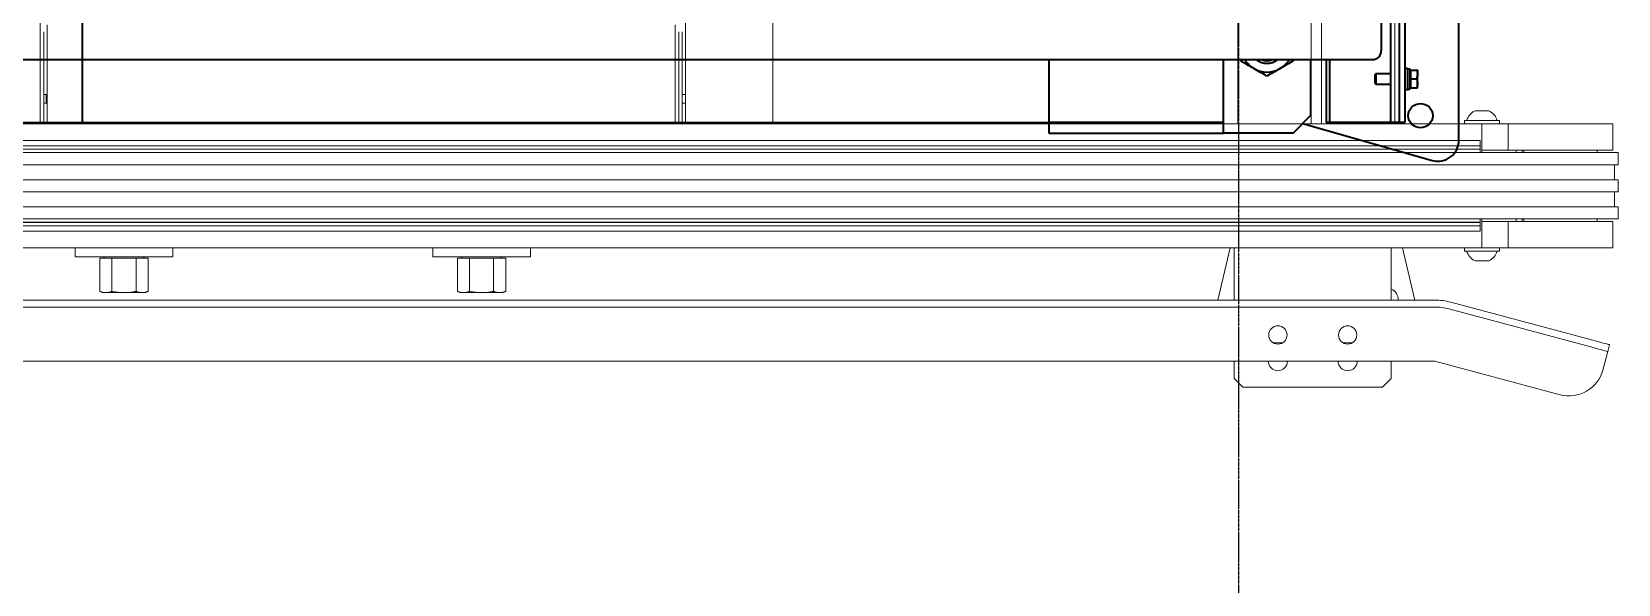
# Model space of a CAD drawing. Header units: millimetres. Extents: x 2509 to 128734, y 2492 to 91667.
# Drawn here: x 75528 to 76437, y 55690 to 56006 of the extents above; entities that cross this region are included whole.
import ezdxf
from ezdxf.enums import TextEntityAlignment as Align

# ---------------------------------------------------------------- set-up
doc = ezdxf.new("R2010")
doc.units = ezdxf.units.MM
doc.linetypes.add('CENTER', pattern=[50.8, 31.75, -6.35, 6.35, -6.35])
doc.linetypes.add('DOTE', pattern=[2.42, 2, -0.2, 0.02, -0.2])
for name, color, linetype in [('7标注层', 4, 'Continuous'), ('AXIS_TEXT', 7, 'Continuous'), ('DOTE', 1, 'DOTE'), ('SSH_输送系统', 7, 'Continuous')]:
    doc.layers.add(name, color=color, linetype=linetype)
doc.layers.add('SR-输送线', color=7, linetype='Continuous', lineweight=35)
doc.styles.add('COMPLEX', font='COMPLEX')
doc.styles.add('宋体', font='', dxfattribs={"width": 0.8, "height": 4})
doc.styles.get('宋体').set_extended_font_data('SimSun')

# ---------------------------------------------------------------- blocks, each defined once
blk = doc.blocks.new('12号建筑底图')
at = {"layer": 'DOTE'}
blk.add_line((85448.67, -305572.44), (85448.67, -255872.44), dxfattribs=at)
at = {"layer": 'AXIS_TEXT', "style": 'COMPLEX', "width": 0.736842}
blk.add_attdef('N', text='', height=900, dxfattribs=at).set_placement((122812.32, -249273.29), (123412.32, -249273.29), align=Align.FIT)
blk = doc.blocks.new('*U220')
at = {"layer": 'SSH_输送系统', "lineweight": 15}
for p, q in [((22887.83, 6527.6), (22887.83, 7585.6)), ((22929.83, 6527.6), (22929.83, 7585.6)), ((22935.83, 7585.6), (22935.83, 6527.6)), ((22977.83, 7585.6), (22977.83, 6527.6)), ((23244.33, 7585.6), (23244.33, 6527.6)), ((23294.33, 7585.6), (23294.33, 6527.6)), ((23664.33, 6555.4), (23664.33, 7577.54)), ((23296.33, 6528.4), (23296.33, 6580.4)), ((23298.33, 6528.4), (23298.33, 6580.4)), ((23300.33, 6580.4), (23300.33, 6584.4)), ((23300.33, 6528.4), (23300.33, 6580.4)), ((23660.33, 6584.4), (23660.33, 6580.4)), ((23660.33, 6580.4), (23660.33, 6528.4)), ((23662.33, 6580.4), (23662.33, 6528.4)), ((23664.33, 6580.4), (23664.33, 6528.4)), ((23660.63, 6541.86), (23660.63, 6544.15)), ((23660.63, 6539.65), (23660.63, 6541.86)), ((23660.88, 6544.4), (23660.88, 6541.86)), ((23660.88, 6541.86), (23660.88, 6539.4)), ((22833.9, 6535.1), (22841.76, 6535.1)), ((22792.83, 6527.6), (22762.83, 6527.6)), ((22822.83, 6527.6), (22792.83, 6527.6)), ((22837.83, 6527.6), (22822.83, 6527.6)), ((22822.83, 6512.6), (22822.83, 6527.6)), ((22847.83, 6529.6), (22827.83, 6529.6)), ((22837.83, 6527.6), (25281.57, 6527.6)), ((22837.83, 6512.6), (22837.83, 6527.6)), ((23296.33, 6528.4), (23298.33, 6528.4)), ((23660.33, 6528.4), (23300.33, 6528.4)), ((23664.33, 6528.4), (23662.33, 6528.4)), ((23664.33, 6527.6), (23664.33, 6528.4)), ((22762.83, 6512.6), (22792.83, 6512.6)), ((22792.83, 6512.6), (22822.83, 6512.6)), ((22814.83, 6511.1), (22814.83, 6512.6)), ((22818.29, 6512.6), (22818.29, 6511.1)), ((22822.83, 6512.6), (22837.83, 6512.6)), ((22837.83, 6511.1), (22837.83, 6512.6)), ((22838.83, 6517.88), (22838.83, 6518.06)), ((22838.83, 6515.15), (22838.83, 6517.88)), ((22838.83, 6515.09), (22838.83, 6515.15)), ((22838.83, 6515.09), (25280.57, 6515.09)), ((22838.83, 6515.09), (22838.83, 6513.09)), ((22838.83, 6513.01), (22838.83, 6513.09)), ((22838.83, 6513.09), (25280.57, 6513.09)), ((22838.83, 6511.1), (22838.83, 6513.01)), ((22838.83, 6513.01), (25280.57, 6513.01)), ((22759.7, 6511.1), (22792.83, 6511.1)), ((22759.7, 6504.1), (22792.83, 6504.1)), ((22792.83, 6511.1), (25326.57, 6511.1)), ((22792.83, 6504.1), (25326.57, 6504.1)), ((22759.7, 6495.6), (22792.83, 6495.6)), ((22759.7, 6495.6), (22792.83, 6495.6)), ((22792.83, 6495.6), (25326.57, 6495.6)), ((22792.83, 6495.6), (25326.57, 6495.6)), ((22759.7, 6488.6), (22792.83, 6488.6)), ((22759.7, 6488.6), (22792.83, 6488.6)), ((22792.83, 6488.6), (25326.57, 6488.6)), ((22792.83, 6488.6), (25326.57, 6488.6)), ((22759.7, 6480.1), (22792.83, 6480.1)), ((22792.83, 6480.1), (25326.57, 6480.1)), ((22759.7, 6473.1), (22792.83, 6473.1)), ((22762.83, 6471.6), (22792.83, 6471.6)), ((22792.83, 6473.1), (25326.57, 6473.1)), ((22792.83, 6471.6), (22822.83, 6471.6)), ((22814.83, 6471.6), (22814.83, 6473.1)), ((22818.29, 6473.1), (22818.29, 6471.6)), ((22837.83, 6471.6), (22822.83, 6471.6)), ((22822.83, 6456.6), (22822.83, 6471.6)), ((22837.83, 6471.6), (22837.83, 6473.1)), ((22837.83, 6456.6), (22837.83, 6471.6)), ((22838.83, 6471.19), (22838.83, 6473.1)), ((22838.83, 6471.11), (22838.83, 6471.19)), ((22838.83, 6471.19), (25280.57, 6471.19)), ((22838.83, 6471.11), (25280.57, 6471.11)), ((22838.83, 6471.11), (22838.83, 6469.11)), ((22838.83, 6469.05), (22838.83, 6469.11)), ((22838.83, 6469.11), (25280.57, 6469.11)), ((22838.83, 6466.31), (22838.83, 6469.05)), ((22838.83, 6466.13), (22838.83, 6466.31)), ((22792.83, 6456.6), (22762.83, 6456.6)), ((22822.83, 6456.6), (22792.83, 6456.6)), ((22837.83, 6456.6), (22822.83, 6456.6)), ((22847.83, 6454.6), (22827.83, 6454.6)), ((22841.76, 6449.1), (22833.9, 6449.1)), ((22837.83, 6456.6), (22889.83, 6456.6)), ((22883.47, 6456.6), (22876.4, 6426.6)), ((22889.83, 6436.1), (22889.83, 6456.6)), ((22979.83, 6456.6), (22889.83, 6456.6)), ((22979.83, 6456.6), (23464.83, 6456.6)), ((22979.83, 6436.1), (22979.83, 6456.6)), ((22989.25, 6426.6), (22982.18, 6456.6)), ((23439.33, 6451.4), (23383.33, 6451.4)), ((23397.47, 6450.6), (23404.4, 6450.6)), ((23397.47, 6450.6), (23397.47, 6431.58)), ((23404.4, 6450.6), (23418.25, 6450.6)), ((23404.4, 6450.6), (23404.4, 6431.58)), ((23418.25, 6450.6), (23425.18, 6450.6)), ((23418.25, 6450.6), (23418.25, 6431.58)), ((23425.18, 6450.6), (23425.18, 6431.58)), ((23464.83, 6456.6), (25139.57, 6456.6)), ((23644.33, 6451.4), (23588.33, 6451.4)), ((23602.47, 6450.6), (23609.4, 6450.6)), ((23602.47, 6450.6), (23602.47, 6431.58)), ((23609.4, 6450.6), (23623.25, 6450.6)), ((23609.4, 6450.6), (23609.4, 6431.58)), ((23623.25, 6450.6), (23630.18, 6450.6)), ((23623.25, 6450.6), (23623.25, 6431.58)), ((23630.18, 6450.6), (23630.18, 6431.58)), ((22889.83, 6426.6), (22889.83, 6436.1)), ((22979.83, 6426.6), (22979.83, 6436.1)), ((23399.33, 6430.9), (23400.93, 6430.9)), ((23400.93, 6430.9), (23411.33, 6430.9)), ((23411.33, 6430.9), (23421.72, 6430.9)), ((23421.72, 6430.9), (23423.33, 6430.9)), ((23604.33, 6430.9), (23605.93, 6430.9)), ((23605.93, 6430.9), (23616.33, 6430.9)), ((23616.33, 6430.9), (23626.72, 6430.9)), ((23626.72, 6430.9), (23628.33, 6430.9)), ((22774.33, 6403.59), (22855.77, 6425.41)), ((22775.37, 6399.72), (22856.8, 6421.54)), ((22864.83, 6426.6), (25364.7, 6426.6)), ((22864.83, 6422.6), (25364.7, 6422.6)), ((22765.71, 6397.13), (22764.67, 6401)), ((22768.55, 6386.51), (22766.48, 6394.24)), ((22912.12, 6402.1), (22917.53, 6402.1)), ((22952.12, 6402.1), (22957.53, 6402.1)), ((22793.05, 6372.37), (22864.83, 6391.6)), ((22864.83, 6391.6), (25364.7, 6391.6)), ((22889.83, 6381.6), (22889.83, 6391.6)), ((22979.83, 6381.6), (22979.83, 6391.6)), ((22889.83, 6381.6), (22894.83, 6376.6)), ((22974.83, 6376.6), (22894.83, 6376.6)), ((22974.83, 6376.6), (22979.83, 6381.6))]:
    blk.add_line(p, q, dxfattribs=at)
at = {"layer": 'SSH_输送系统', "lineweight": 15, "flags": 128}
for points in [[(22764.67, 6401), (22764.86, 6401.05), (22765.41, 6401.19), (22766.3, 6401.43), (22767.5, 6401.76), (22768.96, 6402.15), (22770.63, 6402.6), (22772.45, 6403.08), (22774.33, 6403.59)], [(22775.37, 6399.72), (22773.48, 6399.22), (22771.67, 6398.73), (22770, 6398.28), (22768.54, 6397.89), (22767.33, 6397.57), (22766.44, 6397.33), (22765.89, 6397.18), (22765.71, 6397.13)], [(22766.48, 6394.24), (22766.33, 6394.8), (22766.19, 6395.35), (22766.05, 6395.85), (22765.93, 6396.29), (22765.84, 6396.65), (22765.77, 6396.91), (22765.72, 6397.08), (22765.71, 6397.13)]]:
    blk.add_lwpolyline(points, dxfattribs=at)
at = {"layer": 'SSH_输送系统', "lineweight": 15}
for centre in [(22914.83, 6406.6), (22954.83, 6406.6)]:
    blk.add_circle(centre, 5.25, dxfattribs=at)
for centre, radius, start, end in [((22837.83, 6526.79), 9.19, 115.32087, 162.21883), ((22837.83, 6526.79), 9.19, 17.78117, 64.67913), ((22837.83, 6457.41), 9.19, 197.78117, 244.67913), ((22837.83, 6457.41), 9.19, 295.32087, 342.21883), ((22892.83, 6426.6), 7, 115.37693, 180), ((22864.83, 6391.6), 35, 90, 105), ((22864.83, 6391.6), 31, 90, 105), ((22787.87, 6391.69), 20, 195, 285), ((22914.83, 6391.6), 5.5, 180, 0), ((22954.83, 6391.6), 5.5, 180, 0)]:
    blk.add_arc(centre, radius, start, end, dxfattribs=at)
for points in [[(23296.33, 6544.4), (23294.33, 6544.4)], [(23294.33, 6539.4), (23296.33, 6539.4)], [(23660.88, 6544.4), (23660.63, 6544.15)], [(23660.63, 6539.65), (23660.88, 6539.4)], [(23662.33, 6544.4), (23660.88, 6544.4)], [(23660.88, 6539.4), (23662.33, 6539.4)], [(22762.83, 6527.6), (22762.83, 6512.6)], [(22827.83, 6529.6), (22827.83, 6527.6)], [(22847.83, 6527.6), (22847.83, 6529.6)], [(23506.83, 6528.4), (23506.83, 6527.6)], [(23571.83, 6527.6), (23571.83, 6528.4)], [(22771.83, 6512.6), (22771.83, 6511.1)], [(22813.83, 6511.1), (22813.83, 6512.6)], [(25280.57, 6518.06), (22838.83, 6518.06)], [(22759.7, 6511.1), (22759.7, 6504.1)], [(22761.92, 6504.1), (22761.92, 6495.6)], [(22759.7, 6495.6), (22759.7, 6488.6)], [(22759.7, 6495.6), (22759.7, 6488.6)], [(22761.92, 6488.6), (22761.92, 6480.1)], [(22759.7, 6480.1), (22759.7, 6473.1)], [(22762.83, 6471.6), (22762.83, 6456.6)], [(22771.83, 6473.1), (22771.83, 6471.6)], [(22813.83, 6471.6), (22813.83, 6473.1)], [(22838.83, 6466.13), (25280.57, 6466.13)], [(22827.83, 6456.6), (22827.83, 6454.6)], [(22847.83, 6454.6), (22847.83, 6456.6)], [(23383.33, 6456.4), (23383.33, 6451.4)], [(23400.33, 6451.4), (23399.53, 6450.6)], [(23423.13, 6450.6), (23422.33, 6451.4)], [(23439.33, 6451.4), (23439.33, 6456.4)], [(23588.33, 6456.4), (23588.33, 6451.4)], [(23605.33, 6451.4), (23604.53, 6450.6)], [(23628.13, 6450.6), (23627.33, 6451.4)], [(23644.33, 6451.4), (23644.33, 6456.4)], [(23397.47, 6431.58), (23399.33, 6430.9)], [(23423.33, 6430.9), (23425.18, 6431.58)], [(23602.47, 6431.58), (23604.33, 6430.9)], [(23628.33, 6430.9), (23630.18, 6431.58)]]:
    blk.add_open_spline(points, degree=1, dxfattribs=at)
for points, knots in [([(23400.93, 6430.9), (23400.36, 6430.94), (23399.19, 6431), (23398.05, 6431.39), (23397.47, 6431.58)], [0, 0, 0, 0, 0.497777, 1, 1, 1, 1]), ([(23404.4, 6431.58), (23403.83, 6431.39), (23402.68, 6431.01), (23401.52, 6430.94), (23400.93, 6430.9)], [0, 0, 0, 0, 0.4981128, 1, 1, 1, 1]), ([(23411.33, 6430.9), (23409.59, 6430.98), (23407.27, 6431.08), (23404.98, 6431.48), (23404.4, 6431.58)], [0, 0, 0, 0, 0.746929, 1, 1, 1, 1]), ([(23418.25, 6431.58), (23418.19, 6431.57), (23417.02, 6431.36), (23414.72, 6431.01), (23412.46, 6430.94), (23411.33, 6430.9)], [0, 0, 0, 0, 0.02696, 0.511709, 1, 1, 1, 1]), ([(23421.72, 6430.9), (23421.14, 6430.94), (23419.98, 6431), (23418.83, 6431.39), (23418.25, 6431.58)], [0, 0, 0, 0, 0.497775, 1, 1, 1, 1]), ([(23425.18, 6431.58), (23424.61, 6431.39), (23423.46, 6431.01), (23422.3, 6430.94), (23421.72, 6430.9)], [0, 0, 0, 0, 0.4981128, 1, 1, 1, 1]), ([(23605.93, 6430.9), (23605.36, 6430.94), (23604.19, 6431), (23603.05, 6431.39), (23602.47, 6431.58)], [0, 0, 0, 0, 0.4977858, 1, 1, 1, 1]), ([(23609.4, 6431.58), (23608.83, 6431.39), (23607.68, 6431.01), (23606.52, 6430.94), (23605.93, 6430.9)], [0, 0, 0, 0, 0.4981128, 1, 1, 1, 1]), ([(23616.33, 6430.9), (23614.59, 6430.98), (23612.27, 6431.08), (23609.98, 6431.48), (23609.4, 6431.58)], [0, 0, 0, 0, 0.746929, 1, 1, 1, 1]), ([(23623.25, 6431.58), (23623.19, 6431.57), (23622.02, 6431.36), (23619.72, 6431.01), (23617.46, 6430.94), (23616.33, 6430.9)], [0, 0, 0, 0, 0.026977, 0.511709, 1, 1, 1, 1]), ([(23626.72, 6430.9), (23626.14, 6430.94), (23624.98, 6431), (23623.83, 6431.39), (23623.25, 6431.58)], [0, 0, 0, 0, 0.497784, 1, 1, 1, 1]), ([(23630.18, 6431.58), (23629.61, 6431.39), (23628.46, 6431.01), (23627.3, 6430.94), (23626.72, 6430.9)], [0, 0, 0, 0, 0.4981128, 1, 1, 1, 1])]:
    blk.add_open_spline(points, degree=3, knots=knots, dxfattribs=at)
at = {"layer": 'SSH_输送系统', "style": '宋体'}
blk.add_attdef('NO.', text='', height=100, dxfattribs=at).set_placement((23613.19, 7009.55), align=Align.CENTER)
blk = doc.blocks.new('非常规移栽机')
at = {"color": 2, "linetype": 'Continuous', "lineweight": 35}
for p, q in [((6138.75, -10622.86), (6064.6, -10601.68)), ((6049.3, -10613.21), (6049.3, -10721.4))]:
    blk.add_line(p, q, dxfattribs=at)
at = {"color": 4, "linetype": 'Continuous', "lineweight": 35}
for p, q in [((6144.3, -10617.31), (6134.3, -10627.31)), ((6144.3, -10617.31), (6184.3, -10617.31)), ((6184.3, -10617.31), (6184.3, -10623.31)), ((6284.3, -10617.31), (6184.3, -10617.31)), ((6184.3, -10617.31), (6184.3, -10659.41)), ((6284.3, -10623.31), (6284.3, -10617.31)), ((6080.3, -10686.86), (6080.3, -10623.31)), ((6080.3, -10623.31), (6083.3, -10623.31)), ((6083.3, -10623.31), (6088.3, -10623.31)), ((6083.3, -10623.31), (6083.3, -11573.31)), ((6088.3, -10623.31), (6088.3, -11573.31)), ((6088.3, -10623.31), (6092.3, -10623.31)), ((6092.3, -10623.31), (6123.3, -10623.31)), ((6123.3, -10623.31), (6125.3, -10623.31)), ((6123.3, -10623.31), (6123.3, -10659.41)), ((6125.3, -10659.41), (6125.3, -10623.31)), ((6134.3, -10659.41), (6134.3, -10627.31)), ((6184.3, -10623.31), (6284.3, -10623.31)), ((6194.3, -10623.31), (6274.3, -10623.31)), ((7442.3, -10623.31), (6284.3, -10623.31)), ((6284.3, -10633.31), (6284.3, -10623.31)), ((6284.3, -10659.41), (6284.3, -10633.31)), ((6073.03, -10643.31), (6073.03, -10645.81)), ((6073.03, -10645.81), (6073.03, -10650.81)), ((6076.9, -10643.31), (6073.47, -10643.31)), ((6076.9, -10648.31), (6073.47, -10648.31)), ((6077.4, -10643.31), (6076.9, -10643.31)), ((6076.9, -10643.31), (6076.9, -10645.81)), ((6076.9, -10645.81), (6076.9, -10648.31)), ((6076.9, -10648.31), (6076.9, -10650.81)), ((6078.7, -10642.41), (6077.4, -10642.41)), ((6077.4, -10654.2), (6077.4, -10642.41)), ((6080.3, -10642.31), (6078.7, -10642.31)), ((6078.7, -10654.31), (6078.7, -10642.31)), ((6096.85, -10645.31), (6088.3, -10645.31)), ((6097.4, -10645.86), (6096.85, -10645.31)), ((6096.85, -10651.31), (6096.85, -10645.31)), ((6097.4, -10650.75), (6097.4, -10645.86)), ((6073.47, -10653.31), (6073.03, -10650.81)), ((6073.03, -10653.31), (6073.03, -10650.81)), ((6076.9, -10653.31), (6073.47, -10653.31)), ((6076.9, -10650.81), (6076.9, -10653.31)), ((6076.9, -10653.31), (6077.4, -10653.31)), ((6078.7, -10654.2), (6077.4, -10654.2)), ((6078.7, -10654.31), (6080.3, -10654.31)), ((6088.3, -10651.31), (6096.85, -10651.31)), ((6096.85, -10651.31), (6097.4, -10650.75)), ((6144.3, -10659.41), (6144.3, -10658.65)), ((6174.3, -10659.41), (6174.3, -10658.65)), ((6093.8, -10730.41), (6093.8, -10664.41)), ((7377.3, -10659.41), (6098.8, -10659.41))]:
    blk.add_line(p, q, dxfattribs=at)
at = {"color": 1}
blk.add_line((6838.3, -10623.31), (6838.3, -11573.31), dxfattribs=at)
at = {"color": 2, "linetype": 'Continuous', "lineweight": 35}
blk.add_circle((6071.3, -10627.31), 7, dxfattribs=at)
blk.add_arc((6061.3, -10613.21), 12, 74.0546, 180, dxfattribs=at)
at = {"color": 4, "linetype": 'Continuous', "lineweight": 35}
for centre, radius, start, end in [((6159.3, -10667.31), 15, 120, 148.21949), ((6159.3, -10667.31), 15, 60, 120), ((6159.3, -10667.31), 10, 52.18551, 127.81449), ((6159.3, -10667.31), 8.5, 68.3433, 111.6567), ((6159.3, -10667.31), 15, 31.78051, 60), ((6098.8, -10664.41), 5, 90, 180)]:
    blk.add_arc(centre, radius, start, end, dxfattribs=at)
for points, knots in [([(6073.03, -10645.81), (6073.08, -10645.19), (6073.14, -10644.35), (6073.4, -10643.53), (6073.47, -10643.31)], [0, 0, 0, 0, 1.843442, 2.547436, 2.547436, 2.547436, 2.547436]), ([(6073.47, -10643.31), (6073.29, -10643.31), (6073.05, -10643.31), (6073.03, -10643.31), (6073.03, -10643.31)], [0, 0, 0, 0, 0.3430232, 0.446558, 0.446558, 0.446558, 0.446558]), ([(6073.47, -10648.31), (6073.3, -10647.72), (6073.06, -10646.89), (6073.04, -10646.05), (6073.03, -10645.81)], [0, 0, 0, 0, 1.826034, 2.548974, 2.548974, 2.548974, 2.548974]), ([(6073.03, -10650.81), (6073.03, -10650.75), (6073.03, -10649.9), (6073.26, -10649.08), (6073.47, -10648.31)], [0, 0, 0, 0, 0.175721, 2.546422, 2.546422, 2.546422, 2.546422]), ([(6151.8, -10654.32), (6151.98, -10654.21), (6153.33, -10653.44), (6155.87, -10651.97), (6158.15, -10650.65), (6159.3, -10649.99)], [0, 0, 0, 0, 0.607134, 4.596815, 8.660249, 8.660249, 8.660249, 8.660249]), ([(6159.3, -10649.99), (6160.52, -10650.69), (6162.98, -10652.11), (6165.52, -10653.57), (6166.8, -10654.32)], [0, 0, 0, 0, 4.290778, 8.660249, 8.660249, 8.660249, 8.660249]), ([(6073.03, -10653.31), (6073.03, -10653.31), (6073.05, -10653.31), (6073.29, -10653.31), (6073.47, -10653.31)], [0, 0, 0, 0, 0.1035348, 0.446558, 0.446558, 0.446558, 0.446558]), ([(6144.3, -10658.65), (6145.52, -10657.94), (6147.98, -10656.52), (6150.52, -10655.06), (6151.8, -10654.32)], [0, 0, 0, 0, 4.290777, 8.660241, 8.660241, 8.660241, 8.660241]), ([(6166.8, -10654.32), (6166.98, -10654.42), (6168.33, -10655.2), (6170.87, -10656.66), (6173.15, -10657.98), (6174.3, -10658.65)], [0, 0, 0, 0, 0.607127, 4.596807, 8.660241, 8.660241, 8.660241, 8.660241])]:
    blk.add_open_spline(points, degree=3, knots=knots, dxfattribs=at)
blk = doc.blocks.new('A$C78651db9')
at = {"layer": 'SR-输送线', "rotation": 180}
blk.add_blockref('非常规移栽机', (30534.62, -6409.15), dxfattribs=at)
at = {"layer": 'SSH_输送系统', "xscale": -1}
blk.add_blockref('*U220', (47336.39, -2314.16), dxfattribs=at)

msp = doc.modelspace()

# ---------------------------------------------------------------- block references
at = {"linetype": 'CENTER'}
msp.add_blockref('12号建筑底图', (-9229.066, 332462.656), dxfattribs=at)
at = {"layer": '7标注层', "linetype": 'CENTER'}
msp.add_blockref('A$C78651db9', (51860.401, 51740.213), dxfattribs=at)

doc.saveas('drawing.dxf')
